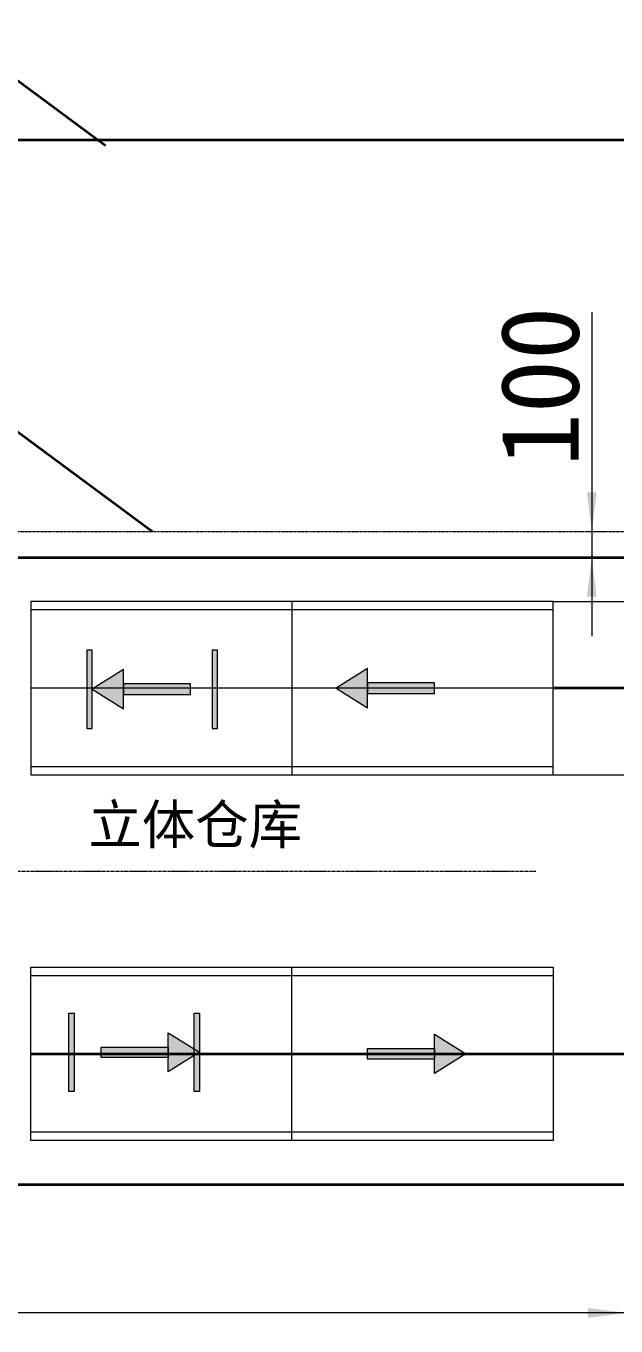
# Model space of a CAD drawing. Header units: millimetres. Extents: x 12881 to 26448, y 40 to 11902.
# Drawn here: x 19313 to 21571, y 6399 to 11377 of the extents above; entities that cross this region are included whole.
import ezdxf

# ---------------------------------------------------------------- set-up
doc = ezdxf.new("R2010")
doc.units = ezdxf.units.MM
for name, pattern in [('DOT2', [0.635, 0, -0.635]), ('点画线', [18, 12, -2, 2, -2]), ('虚线', [2, 1, -1])]:
    doc.linetypes.add(name, pattern=pattern)
doc.layers.get('0').update_dxf_attribs({"lineweight": 35})
for name, color, linetype, lineweight in [('ACAD0', 1, 'Continuous', 0), ('ACAD0000输送机层', 5, 'Continuous', 35), ('ACADTEXT', 7, 'Continuous', 0), ('EB0', 7, 'Continuous', 35), ('中心线层', 1, '点画线', 18), ('尺寸线层', 3, 'Continuous', 18), ('粗实线层', 7, 'Continuous', 35), ('虚线层', 6, '虚线', 18)]:
    doc.layers.add(name, color=color, linetype=linetype, lineweight=lineweight)
doc.styles.add('标准300', font='')
doc.styles.add('样式 1', font='')
doc.styles.get('标准300').set_extended_font_data('宋体')
doc.styles.get('样式 1').set_extended_font_data('宋体')
doc.dimstyles.new('标准300', dxfattribs={"dimtxt": 300, "dimasz": 150, "dimexe": 50, "dimexo": 0.8, "dimgap": 50, "dimtad": 1, "dimdec": 0, "dimdsep": 46, "dimtxsty": '标准300', "dimblk": '_CAXARROW', "dimcen": 0, "dimdle": 300, "dimclrd": 256, "dimclre": 256, "dimclrt": 256, "dimazin": 2, "dimtfac": 0.707107, "dimtdec": 0, "dimtix": 1, "dimtmove": 1, "dimatfit": 3, "dimfxl": 1, "dimfrac": 2, "dimtolj": 1, "dimarcsym": 1})

# ---------------------------------------------------------------- blocks, each defined once
blk = doc.blocks.new('*X64')
at = {"layer": '尺寸线层', "linetype": 'Continuous', "transparency": 16777216}
for points in [[(22054.3, 9173.3), (22073, 9023.3), (22035.5, 9023.3)], [(22054.3, 8509.3), (22073, 8659.3), (22035.5, 8659.3)]]:
    blk.add_hatch(color=256, dxfattribs=at).paths.add_polyline_path(points, flags=0)
for p, q in [((21331.6, 9173.3), (22104.3, 9173.3)), ((22054.3, 9173.3), (22054.3, 8509.3)), ((21331.6, 8509.3), (22104.3, 8509.3))]:
    blk.add_line(p, q, dxfattribs=at)
at = {"layer": '尺寸线层', "transparency": 16777216, "insert": (21856.8, 8841.3), "char_height": 300, "width": 1210, "attachment_point": 5, "rotation": 90, "style": '标准300'}
blk.add_mtext('664', dxfattribs=at)
blk = doc.blocks.new('_CAXARROW')
blk.add_hatch(color=0).paths.add_polyline_path([(0, 0), (-1, 0.125), (-1, -0.125)], flags=0)
blk = doc.blocks.new('*X65')
at = {"layer": '尺寸线层', "linetype": 'Continuous', "transparency": 16777216}
for points in [[(21478.6, 9441.3), (21497.4, 9591.3), (21459.9, 9591.3)], [(21478.6, 9341.3), (21497.4, 9191.3), (21459.9, 9191.3)]]:
    blk.add_hatch(color=256, dxfattribs=at).paths.add_polyline_path(points, flags=0)
for p, q in [((21478.6, 10281.4), (21478.6, 9041.3)), ((21460.6, 9441.3), (21528.6, 9441.3)), ((21460.6, 9341.3), (21528.6, 9341.3))]:
    blk.add_line(p, q, dxfattribs=at)
at = {"layer": '尺寸线层', "transparency": 16777216, "insert": (21281.1, 9996.4), "char_height": 300, "width": 1140, "attachment_point": 5, "rotation": 90, "style": '标准300'}
blk.add_mtext('100', dxfattribs=at)
blk = doc.blocks.new('*X72')
at = {"layer": '尺寸线层', "linetype": 'Continuous', "transparency": 16777216}
for points in [[(14814.3, 6449.3), (14964.3, 6430.5), (14964.3, 6468)], [(21614.3, 6449.3), (21464.3, 6430.5), (21464.3, 6468)]]:
    blk.add_hatch(color=256, dxfattribs=at).paths.add_polyline_path(points, flags=0)
for p, q in [((14814.3, 6940.5), (14814.3, 6399.3)), ((21614.3, 6940.5), (21614.3, 6399.3)), ((21614.3, 6449.3), (14814.3, 6449.3))]:
    blk.add_line(p, q, dxfattribs=at)
at = {"layer": '尺寸线层', "transparency": 16777216, "insert": (18214.3, 6646.8), "char_height": 300, "width": 1623.333, "attachment_point": 5, "style": '标准300'}
blk.add_mtext('6800', dxfattribs=at)
blk = doc.blocks.new('*X84')
at = {"layer": '粗实线层'}
blk.add_hatch(color=256, dxfattribs=at).paths.add_polyline_path([(-618.2, -457.1), (-614.7, -455.1), (-615.3, -454.3)], flags=0)
blk.add_line((0, 0), (-618.2, -457.1), dxfattribs=at)
blk = doc.blocks.new('*X56')
at = {"layer": 'ACADTEXT', "linetype": 'Continuous', "lineweight": 0}
for points in [[(0, 0), (20, 0), (20, 300), (0, 300)], [(480, 0), (500, 0), (500, 300), (480, 300)]]:
    blk.add_hatch(color=3, dxfattribs=at).paths.add_polyline_path(points, flags=0)
at = {"layer": 'ACADTEXT', "color": 3, "linetype": 'Continuous', "lineweight": 0}
for points in [[(20, 0), (0, 0), (0, 300), (20, 300), (20, 0)], [(500, 0), (480, 0), (480, 300), (500, 300), (500, 0)]]:
    blk.add_lwpolyline(points, dxfattribs=at)
blk = doc.blocks.new('*X58')
at = {"layer": 'ACAD0', "linetype": 'Continuous', "lineweight": 0}
blk.add_hatch(color=3, dxfattribs=at).paths.add_polyline_path([(25913.8, 2308.5), (26033.9, 2383.5), (26033.9, 2233.5)], flags=0)
at = {"layer": 'ACAD0', "color": 3, "linetype": 'Continuous', "lineweight": 0}
for p, q in [((25913.8, 2308.5), (26033.9, 2383.5)), ((26033.9, 2383.5), (26033.9, 2233.5)), ((26033.9, 2233.5), (25913.8, 2308.5))]:
    blk.add_line(p, q, dxfattribs=at)
blk = doc.blocks.new('*X59')
at = {"layer": 'ACAD0', "linetype": 'Continuous', "lineweight": 0}
blk.add_hatch(color=3, dxfattribs=at).paths.add_polyline_path([(26033.9, 2288.5), (26033.9, 2328.5), (26290.3, 2328.5), (26290.3, 2288.5)], flags=0)
at = {"layer": 'ACAD0', "color": 3, "linetype": 'Continuous', "lineweight": 0}
for p, q in [((26033.9, 2288.5), (26033.9, 2328.5)), ((26033.9, 2328.5), (26290.3, 2328.5)), ((26290.3, 2328.5), (26290.3, 2288.5)), ((26290.3, 2288.5), (26033.9, 2288.5))]:
    blk.add_line(p, q, dxfattribs=at)
blk = doc.blocks.new('*X57')
at = {"layer": 'ACAD0', "color": 3, "linetype": 'Continuous', "lineweight": 0}
for name in ['*X58', '*X59']:
    blk.add_blockref(name, (-26290.3, -2308.5), dxfattribs=at)

msp = doc.modelspace()

# ---------------------------------------------------------------- linework, layer by layer
at = {"layer": 'ACAD0000输送机层', "linetype": 'Continuous', "lineweight": 18}
for p, q in [((20330.8, 9173.3), (20330.8, 8509.3)), ((20330.8, 7109.3), (20330.8, 7773.3))]:
    msp.add_line(p, q, dxfattribs=at)
at = {"layer": 'ACAD0000输送机层', "color": 1, "linetype": 'Continuous', "lineweight": 18}
msp.add_line((21330.8, 8841.3), (19330.8, 8841.3), dxfattribs=at)
at = {"layer": 'ACAD0000输送机层', "linetype": 'Continuous', "lineweight": 18}
for points in [[(21330.8, 9173.3), (19330.8, 9173.3), (19330.8, 8509.3), (21330.8, 8509.3), (21330.8, 9173.3)], [(21330.8, 9141.3), (19330.8, 9141.3), (19330.8, 8541.3), (21330.8, 8541.3), (21330.8, 9141.3)], [(21330.8, 7109.3), (19330.8, 7109.3), (19330.8, 7773.3), (21330.8, 7773.3), (21330.8, 7109.3)], [(21330.8, 7141.3), (19330.8, 7141.3), (19330.8, 7741.3), (21330.8, 7741.3), (21330.8, 7141.3)]]:
    msp.add_lwpolyline(points, dxfattribs=at)
at = {"layer": 'EB0'}
for p, q in [((14814.3, 9341.3), (21614.3, 9341.3)), ((14814.3, 6941.3), (21614.3, 6941.3))]:
    msp.add_line(p, q, dxfattribs=at)
at = {"layer": '中心线层'}
msp.add_line((14814.3, 8141.3), (21264.9, 8141.3), dxfattribs=at)
at = {"layer": '粗实线层'}
for p, q in [((12914.3, 10941.3), (26414.7, 10941.3)), ((19330.8, 7441.3), (21330.8, 7441.3)), ((21330.8, 7441.3), (21894.2, 7441.3))]:
    msp.add_line(p, q, dxfattribs=at)
at = {"layer": '粗实线层', "color": 1}
msp.add_line((23314.3, 8841.3), (21330.8, 8841.3), dxfattribs=at)
at = {"layer": '虚线层'}
msp.add_line((14414.3, 9441.3), (24914.7, 9441.3), dxfattribs=at)

# ---------------------------------------------------------------- block references
at = {"layer": 'ACAD0', "linetype": 'Continuous', "lineweight": 0, "xscale": -1, "rotation": 180}
msp.add_blockref('*X56', (19545.9, 8987.7), dxfattribs=at)
at = {"layer": 'ACAD0', "color": 3, "linetype": 'Continuous', "lineweight": 0, "xscale": -1, "rotation": 180}
for p in [(19942, 8837.7), (20876.7, 8841.6)]:
    msp.add_blockref('*X57', p, dxfattribs=at)
at = {"layer": 'ACAD0', "linetype": 'Continuous', "lineweight": 0, "rotation": 180}
msp.add_blockref('*X56', (19976.3, 7597.3), dxfattribs=at)
at = {"layer": 'ACAD0', "color": 3, "linetype": 'Continuous', "lineweight": 0, "rotation": 180}
for p in [(19599.9, 7447.3), (20620.2, 7441.3)]:
    msp.add_blockref('*X57', p, dxfattribs=at)
at = {"layer": '尺寸线层', "xscale": -1}
for p in [(18998.2, 11377), (19178.6, 9898.4)]:
    msp.add_blockref('*X84', p, dxfattribs=at)

# ---------------------------------------------------------------- texts
at = {"color": 1, "linetype": 'DOT2', "style": '样式 1'}
msp.add_text('立体仓库', height=150, dxfattribs=at).set_placement((19551.4, 8244.6))

# ---------------------------------------------------------------- dimensions: what is measured, and where the dimension line sits
at = {"layer": '尺寸线层'}
dim = msp.add_linear_dim(base=(21478.6, 9341.3), p1=(21459.8, 9441.3), p2=(21459.8, 9341.3), angle=270, dimstyle='标准300', override={"dimsah": 1, "dimtfill": 1, "dimtzin": 8}, dxfattribs=at)
dim.commit()
dim.dimension.update_dxf_attribs({"geometry": '*X65', "text_midpoint": (21281.1, 9996.4), "dimtype": 160})
dim = msp.add_linear_dim(base=(22054.3, 8509.3), p1=(21330.8, 9173.3), p2=(21330.8, 8509.3), angle=270, dimstyle='标准300', override={"dimsah": 1, "dimtfill": 1, "dimtzin": 8}, dxfattribs=at)
dim.commit()
dim.dimension.update_dxf_attribs({"geometry": '*X64', "text_midpoint": (21856.8, 8841.3)})
dim = msp.add_linear_dim(base=(14814.3, 6449.3), p1=(21614.3, 6941.3), p2=(14814.3, 6941.3), dimstyle='标准300', override={"dimsah": 1, "dimtfill": 1, "dimtzin": 8}, dxfattribs=at)
dim.commit()
dim.dimension.update_dxf_attribs({"geometry": '*X72', "text_midpoint": (18214.3, 6646.8)})

doc.saveas('drawing.dxf')
